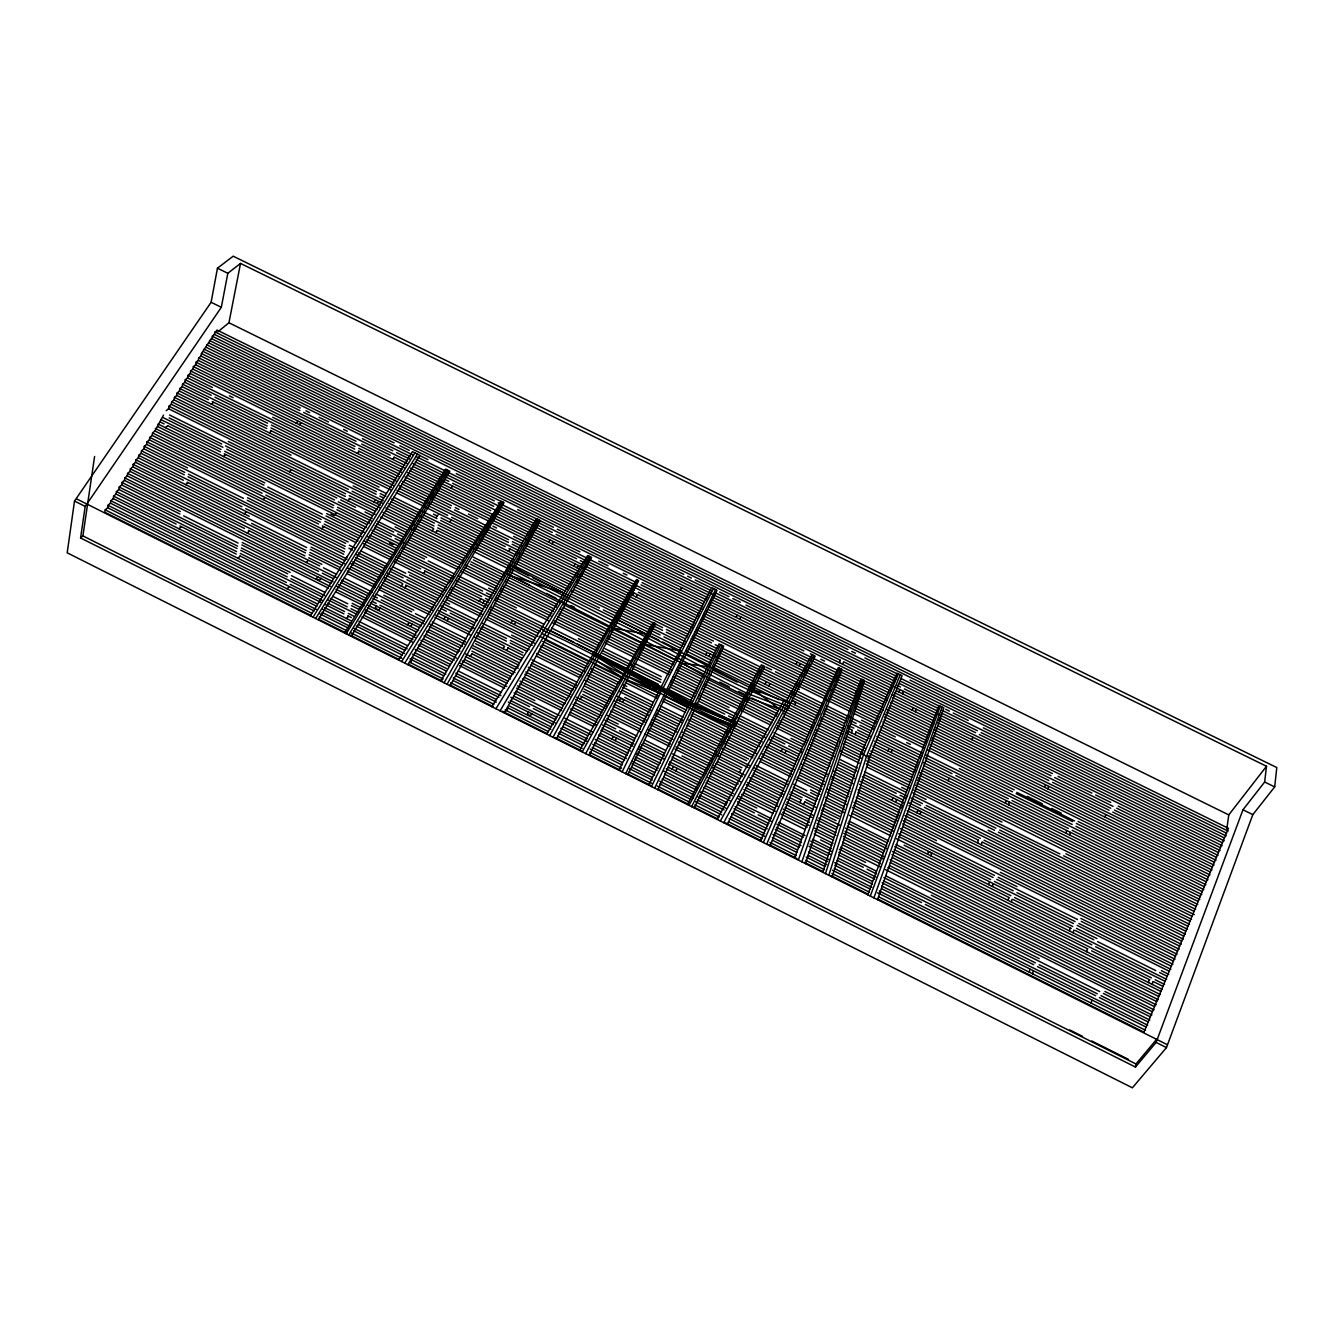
<?xml version="1.0" encoding="UTF-8"?>
<svg xmlns="http://www.w3.org/2000/svg" width="1344" height="1344" viewBox="0 0 1344 1344"><rect width="100%" height="100%" fill="white"/><g stroke="black" fill="none" stroke-linecap="round" stroke-linejoin="round"><path stroke-width="1.5" d="M1274.683 786.912L1276.8 767.558L233.167 256.183L217.459 268.212L211.109 302.282L74.508 501.06L67.2 552.821L1132.387 1087.817L1166.458 1047.598L1252.826 814.632L1274.683 786.912L1264.654 782.006L1266.502 766.265L240.526 263.424L227.825 273.286L221.323 307.306L85.193 506.453M1226.854 828.778L1228.769 814.901L1266.502 766.265M877.598 898.934L1143.946 1032.209L1228.466 828.341L216.989 330.053L201.449 353.522L200.978 356.059L198.761 357.874L198.29 360.41L196.073 362.242L195.619 364.762L193.385 366.61L192.931 369.13L190.697 370.994L190.226 373.514L187.992 375.379L187.538 377.899L185.287 379.764L184.834 382.284L182.582 384.166L182.129 386.669L179.878 388.567L179.424 391.07L177.156 392.969L176.719 395.472L174.451 397.387L173.998 399.89L171.73 401.806L171.276 404.309L168.991 406.241L168.554 408.727L166.27 410.676M1264.654 782.006L1242.965 809.777L1156.109 1042.406L1135.445 1067.052L80.573 537.97L85.193 506.402L74.508 501.06M80.573 537.97L82.908 535.903L94.601 456.473M163.531 415.111L154.879 430.954L152.561 432.936L152.141 435.406L149.806 437.405L149.386 439.891L147.05 441.89L146.63 444.36L144.278 446.376L143.875 448.846L141.523 450.862L141.103 453.331L138.751 455.364L138.331 457.834L135.979 459.866L135.559 462.336L133.19 464.386L132.787 466.838L130.418 468.905L130.015 471.358L127.63 473.424L127.226 475.877L124.841 477.96L124.438 480.396L122.052 482.496L121.649 484.932L119.246 487.049L118.86 489.485L116.441 491.602L116.054 494.038L113.635 496.154L113.249 498.59L110.83 500.724L110.443 503.143L108.007 505.294L107.638 507.713L105.202 509.863L104.815 512.282L311.136 615.518M1152.295 984.43L1152.782 981.574M1135.445 1067.052L1135.982 1063.978L1156.613 1039.332M1148.532 982.565L1149.019 979.692M217.98 331.733L228.934 322.762L240.526 263.424M1091.21 1003.128L1091.815 1000.205M1086.742 951.754L1087.346 948.948M1105.121 817.186L1105.675 814.666M1073.201 932.82L1073.822 930.048M1069.454 930.938L1070.093 928.183M1069.69 835.044L1070.311 832.49M1065.994 833.213L1066.615 830.659M1032.545 973.778L1033.25 970.922M1029.252 972.132L1029.958 969.276M1047.917 788.928L1048.572 786.458M1044.691 787.332L1045.363 784.862M1011.36 901.992L1012.082 899.287M1008.084 900.362L1008.823 897.658M992.376 886.469L993.132 883.798M988.646 884.621L989.419 881.95M1008.655 804.804L1009.378 802.301M1005.413 803.208L1006.152 800.705M981.238 844.788L982.027 842.201M977.542 842.957L978.314 840.37M832.138 876.977L869.518 757.714L902.093 675.746L897.036 673.243L861.101 753.547L822.797 872.306M828.794 875.297L866.527 756.235L900.245 674.822M825.451 873.634L863.537 754.74L898.414 673.915M805.442 863.621L864.746 680.669L861.353 678.989L794.573 858.178M971.998 739.721L972.787 737.352M930.888 855.842L931.745 853.222L928.502 851.609L927.629 854.23M948.192 780.763L949.015 778.31M801.881 861.84L863.604 680.098M503.563 575.854L504.638 572.779M877.481 899.657L943.874 708.002L938.902 705.55L867.737 894.785M920.102 814.397L920.976 811.877L917.75 810.264L916.86 812.801M505.126 573.233L506.234 570.058L511.812 572.813C590.638 611.789 667.884 653.671 746.407 693.067L780.847 706.171L787.332 709.397L786.374 711.262M798.336 860.059L862.462 679.543M873.902 897.876L942.077 707.129M895.625 802.234L896.549 799.73M891.946 800.402L892.87 797.899M870.324 896.078L940.296 706.238M915.365 711.749L916.238 709.43M912.173 710.186L913.063 707.868M891.223 752.539L892.147 750.137M888.014 750.96L888.938 748.558M902.479 693.773L903.37 691.488M898.85 691.992L899.758 689.707M770.045 845.897L842.268 669.564L838.337 667.632L760.351 841.058M855.053 734.614L856.027 732.245M834.809 772.01L835.834 769.558M851.39 732.816L852.382 730.447M766.685 844.217L840.857 668.875M855.49 693.823L856.464 691.538M803.578 804.485L804.67 801.965M799.898 802.654L800.99 800.134M763.325 842.537L839.446 668.17M842.57 664.205L843.562 661.97M839.395 662.642L840.386 660.425M784.946 753.194L786.055 750.775M657.854 789.768L723.71 646.178L719.09 643.894L648.648 785.165M781.284 751.363L782.393 748.961M722.282 645.473L654.662 788.172M794.774 704.76L795.866 702.442L792.674 700.862M799.176 666.002L800.251 663.751M796.001 664.423L797.076 662.189M720.686 644.683L651.47 786.576M627.833 774.749L717.041 590.318L711.614 587.647L618.862 770.263M739.502 772.548L740.695 770.078M622.154 771.91L660.391 693.286M625.666 773.674L715.562 589.579M734.849 726.415C669.514 699.098 608.345 659.501 543.127 630.403M735.756 724.584L736.747 722.602L694.243 704.407L631.63 671.21L544.572 628.018M768.785 686.011L769.91 683.726M765.156 684.214L766.298 681.929M713.479 588.571L663.382 687.54M694.176 807.946L764.736 666.473L761.359 664.81L687.389 804.552M736.31 723.475L733.992 728.112L694.26 710.405L541.447 633.209M660.089 693.134L662.995 687.338M676.519 660.408L681.122 651.605M589.126 755.378L655.62 623.666L653.167 622.457L579.499 750.557M691.589 806.652L763.056 665.65L689.018 805.358M784.963 713.95L785.854 712.236M787.819 708.523L788.861 706.474C727.222 684.13 671.899 648.514 612.662 620.609L507.847 567.336L506.705 570.612L509.342 564.799L563.858 593.04L510.3 575.585L473.222 557.088M789.247 705.768L790.39 703.584L753.312 689.388L618.274 620.021M556.382 738.998L638.702 580.726L636.451 579.617L546.756 734.177M727.104 824.426L815.186 656.208L810.382 653.822M647.892 680.618L645.943 684.113M641.306 682.097L640.651 683.323L647.489 686.515L648.228 685.121M644.734 680.803L643.44 683.021M654.142 685.272L651.79 684.953L654.461 683.894M675.713 770.935L677.023 768.482M585.665 753.648L654.646 623.196M672.05 769.104L673.361 766.651M723.71 822.73L813.607 655.418M653.671 622.709L582.204 751.918M552.989 737.302L637.879 580.322M739.67 619.214L740.83 617.064M736.075 617.434L737.251 615.283M450.055 685.793L540.389 520.548L536.542 518.65L440.731 681.139M812.045 654.646L720.334 821.033M708.893 656.342L710.119 654.108M705.734 654.78L706.961 652.546M447.065 684.298L539.162 519.943M549.612 735.605L637.056 579.902M504.269 712.925L591.646 557.474L587.664 555.509L491.803 706.692M716.974 819.353L784.073 700.442M444.058 682.802L537.936 519.338M500.119 710.842L590.402 556.87M615.115 740.662L616.51 738.259M611.906 739.066L613.318 736.663M407.921 664.709L504.05 502.606L501.211 501.211L398.58 660.038M622.474 702.206L623.851 699.888L620.676 698.292L619.282 700.627M351.204 636.334L449.786 471.223L445.502 469.106L344.618 633.041M642.55 679.762L644.986 679.174M495.953 708.758L589.042 556.181M680.316 589.915L681.593 587.815M348.684 635.074L448.392 470.534M404.779 663.146L503.026 502.102M346.164 633.814L446.998 469.846M315.638 618.542L417.396 454.07M318.242 619.836L419.882 455.297L412.457 451.634L310.43 615.922M313.034 617.232L414.926 452.861M401.638 661.567L502.001 501.598M580.238 699.149L581.7 696.83M636.115 597.005L637.442 594.888M632.52 595.224L633.864 593.107M531.888 713.462L530.342 715.831L527.15 714.235L528.696 711.866M506.486 710.606L508.082 708.254M517.02 667.615L518.582 665.347M576.912 567.722L578.357 565.656M573.787 566.177L575.215 564.11M506.621 650.462L508.2 648.228M503.009 648.665L504.588 646.43M514.164 624.49L515.71 622.306M511.006 622.91L512.568 620.726M552.048 543.866L553.526 541.85M470.232 656.275L471.862 654.024M548.486 542.102L549.965 540.086M482.782 602.969L484.394 600.818M479.186 601.171L480.799 599.038M508.469 551.258L510.031 549.226M446.947 620.726L448.627 618.559M410.273 662.474L412.02 660.223M443.789 619.164L445.469 616.98M410.508 626.472L412.238 624.271M407.35 624.893L409.08 622.692M423.494 573.485L425.191 571.402M404.695 587.798L406.442 585.682M401.117 586.018L402.864 583.901M449.618 522.11L451.265 520.128M380.47 607.858L378.689 610.025L375.077 608.227L376.891 606.077M435.641 532.627L437.304 530.628M432.079 530.863L433.759 528.864M436.397 516.852L438.077 514.853M346.601 618.576L348.449 616.392M450.996 488.174L452.626 486.259M345.526 558.331L347.357 556.265M321.182 578.273L319.301 580.39L316.159 578.827L318.041 576.71M376.908 503.513L378.672 501.564M373.8 501.984L375.581 500.018M287.162 588.857L289.111 586.723M306.264 562.514L308.162 560.431M392.633 459.346L394.363 457.481M321.77 528.797L323.652 526.798M336.017 513.492L334.169 515.474L331.061 513.929M347.878 500.758L349.692 498.809M357.319 453.365L359.1 451.5M237.972 558.281L239.988 556.198M247.262 533.081L249.262 531.065M289.38 471.744L291.295 469.846M263.054 499.582L265.02 497.633M244.306 513.845L246.322 511.862M299.208 424.637L301.09 422.839M296.134 423.125L298.015 421.31M178.987 528.797L181.104 526.781M269.388 432.886L271.337 431.054M223.541 456.54L225.557 454.658M185.69 484.63L187.79 482.698M211.428 404.191L213.461 402.41M165.379 427.644L167.496 425.83M510.3 575.585L681.845 663.062L707.683 666.775M614.023 628.186L646.38 634.25M645.204 644.33L679.526 650.815M694.26 710.405L730.178 723.694M658.442 692.328L627.211 679.946L539.616 636.25M628.874 676.654L659.585 690.094M736.495 723.106L694.058 704.81L593.561 653.537M630.252 673.915L695.822 706.994L736.092 723.912M599.138 657.468L593.023 654.444M625.061 671.328L598.853 657.334L693.806 705.365L736.243 723.61M217.459 268.212L227.825 273.286M211.109 302.282L221.323 307.306M1242.965 809.777L1252.826 814.632M228.934 322.762L1228.769 814.901M214.805 331.817L1228.08 831.096M214.318 334.37L1226.467 833.162M212.15 336.151L847.963 649.555M851.726 651.42L855.49 653.268M864.898 657.905L896.885 673.663M910.056 680.148L1226.081 835.934M211.663 338.688L896.902 676.519M900.665 678.367L1224.468 838.001M209.479 340.486L683.827 574.392M687.59 576.24L691.37 578.105M695.134 579.953L710.186 587.378M719.594 592.015L729.002 596.669M732.782 598.517L740.309 602.23M745.954 605.018L896.549 679.274M900.312 681.122L1224.082 840.773M208.992 343.022L711.026 590.621M714.79 592.469L895.289 681.492M899.052 683.34L1222.452 842.839M206.808 344.82L893.038 683.323M896.801 685.188L900.564 687.036M904.327 688.901L938.162 705.583M945.689 709.296L949.452 711.144M953.215 713.009L968.251 720.434M983.287 727.843L1222.066 845.628M206.321 347.357L708.691 595.207M712.438 597.055L840.386 660.19M844.15 662.038L938.23 708.456M941.993 710.304L1220.436 847.694M204.137 349.171L394.145 442.932M399.79 445.721L409.198 450.358M420.487 455.935L428.014 459.648M456.221 473.575L708.322 597.979M712.085 599.827L890.82 688.027M896.465 690.799L937.843 711.228M941.606 713.093L977.357 730.733M981.12 732.581L1220.05 850.483M203.65 351.708L412.642 454.843M416.405 456.708L444.646 470.635M448.409 472.5L706.339 599.794M710.102 601.658L890.837 690.866M894.6 692.714L975.559 732.682M979.322 734.53L1218.437 852.55M201.449 353.522L410.407 456.674M416.069 459.463L500.774 501.278M517.726 509.645L536.542 518.935M540.305 520.8L553.493 527.302M557.256 529.166L704.088 601.642M709.75 604.43L803.863 650.899M820.814 659.266L824.578 661.13M843.41 670.421L860.345 678.787M865.99 681.576L888.586 692.714M892.349 694.579L935.642 715.949M939.406 717.814L1052.369 773.573M1058.014 776.362L1091.899 793.094M1095.662 794.942L1110.732 802.385M1118.258 806.098L1218.034 855.355M200.978 356.059L392.784 450.744M396.547 452.609L409.702 459.11M415.346 461.899L494.323 500.892M498.086 502.74L703.063 603.943M708.691 606.732L861.017 681.929M864.78 683.794L887.342 694.932M892.987 697.721L934.349 718.133M938.112 719.998L1050.941 775.706M1054.704 777.554L1113 806.333M1116.746 808.198L1216.421 857.405M198.761 357.874L300.3 408.022M305.945 410.81L309.708 412.658M319.099 417.312L328.507 421.949M343.543 429.374L347.306 431.239M362.359 438.665L407.484 460.942M413.129 463.73L441.319 477.658M445.082 479.522L448.846 481.37M452.609 483.235L533.467 523.169M537.23 525.017L552.266 532.442M556.03 534.307L702.694 606.732M708.338 609.521L836.186 672.655M839.95 674.52L860.63 684.734M864.394 686.582L886.956 697.721M892.601 700.51L933.962 720.938M937.726 722.803L1110.715 808.231M1114.478 810.079L1216.018 860.227M198.29 360.41L299.914 410.592M303.677 412.457L390.23 455.213M393.994 457.061L407.165 463.562M412.81 466.351L493.718 506.318M499.363 509.107L702.593 609.487M706.356 611.335L807.962 661.534M811.726 663.382L858.766 686.616M862.529 688.481L886.99 700.56M890.753 702.425L934.03 723.794M937.793 725.659L1048.807 780.494M1052.57 782.342L1109.018 810.23M1112.782 812.095L1214.405 862.277M196.073 362.242L356.009 441.252M361.654 444.041L404.93 465.427M410.575 468.216L530.998 527.688M534.761 529.553L579.919 551.863M598.735 561.154L608.143 565.807M623.196 573.233L626.959 575.098M642.012 582.54L700.325 611.352M704.088 613.217L884.722 702.442M890.366 705.23L931.762 725.676M935.525 727.541L1213.985 865.099M195.619 364.762L404.225 467.846M409.87 470.635L490.678 510.569M496.322 513.341L530.158 530.057M533.904 531.922L637.274 582.994M641.038 584.858L699.3 613.637M703.063 615.502L883.478 704.642M889.123 707.431L930.468 727.86M934.231 729.708L1212.372 867.149M193.385 366.61L355.001 446.494M358.764 448.342L401.99 469.711M407.635 472.5L435.826 486.427M439.572 488.275L698.914 616.442M702.677 618.307L832.356 682.382M836.102 684.247L883.092 707.465M886.855 709.313L930.065 730.682M933.828 732.53L1211.969 869.988M192.931 369.13L354.665 449.081M358.428 450.946L401.671 472.315M407.316 475.104L576.576 558.768M580.339 560.633L696.931 618.257M700.694 620.122L830.458 684.264M834.221 686.112L854.918 696.343M858.665 698.208L883.126 710.287M886.889 712.152L930.132 733.522M933.895 735.386L1210.356 872.038M190.697 370.994L399.437 474.197M405.082 476.986L433.289 490.93M437.035 492.778L525.42 536.474M529.183 538.339L581.834 564.362M585.598 566.227L634.502 590.402M638.266 592.267L694.68 620.155M700.308 622.944L830.071 687.086M833.834 688.951L854.515 699.166M858.278 701.03L880.841 712.186M884.604 714.05L927.864 735.437M931.627 737.285L1209.936 874.877M190.226 373.514L399.118 476.801M404.762 479.59L694.579 622.894M700.224 625.682L878.993 714.084M884.638 716.873L927.931 738.276M931.694 740.141L1208.323 876.926M187.992 375.379L212.453 387.475M229.387 395.858L233.15 397.706M272.681 417.262L396.866 478.682M402.511 481.471L451.433 505.663M455.196 507.528L458.976 509.393M468.384 514.046L477.792 518.7M492.845 526.142L496.608 528.007M513.542 536.374L522.95 541.027M526.714 542.892L579.398 568.949M583.162 570.814L694.193 625.716M697.956 627.581L799.562 677.83M803.326 679.694L827.786 691.79M831.55 693.655L852.247 703.886M856.01 705.751L878.606 716.923M884.251 719.712L927.528 741.115M931.291 742.98L1207.903 879.782M187.538 377.899L396.178 481.102M401.822 483.89L450.677 508.066M454.44 509.914L522.11 543.396M525.874 545.244L578.491 571.284M582.254 573.149L693.151 628.001M696.914 629.849L826.61 694.008M830.374 695.873L851.038 706.104M854.801 707.952L877.363 719.107M882.991 721.896L926.234 743.282M929.981 745.147L1206.29 881.815M185.287 379.764L393.926 482.983M399.554 485.772L427.745 499.716M431.508 501.581L484.142 527.621M487.889 529.486L508.57 539.7M512.333 541.565L521.724 546.218M525.487 548.083L690.883 629.899M694.646 631.764L713.446 641.071M766.063 667.094L771.708 669.883M775.454 671.748L826.207 696.864M829.97 698.712L850.634 708.943M854.398 710.808L876.96 721.963M882.588 724.752L923.95 745.214M929.578 748.003L1014.166 789.852M1027.32 796.354L1042.356 803.796M1051.747 808.45L1061.155 813.086M1078.056 821.47L1205.87 884.688M1016.803 792.355L1074.545 820.915M184.834 382.284L211.176 395.304M214.939 397.169L267.59 423.226M271.354 425.09L393.607 485.587M399.252 488.376L508.351 542.354M512.114 544.219L519.624 547.949M523.387 549.814L690.782 632.638M694.546 634.502L711.48 642.886M715.243 644.734L719.006 646.598M722.77 648.463L850.668 711.749M854.414 713.614L875.112 723.845M880.757 726.65L924.017 748.054M927.78 749.918L1012.418 791.801M1016.182 793.649L1072.596 821.57M1076.359 823.435L1204.258 886.721M182.582 384.166L267.221 426.048M270.984 427.913L391.356 487.486M396.984 490.274L425.208 504.235M428.971 506.1L447.77 515.407M451.534 517.272L481.622 532.174M485.386 534.022L519.238 550.788M523.001 552.653L573.787 577.786M577.55 579.634L688.514 634.553M692.278 636.418L716.722 648.53M720.485 650.378L799.478 689.472M861.538 720.199L874.709 726.718M880.337 729.506L895.39 736.949M906.679 742.543L910.442 744.391M959.33 768.6L1072.176 824.46M1075.939 826.308L1203.838 889.61M182.129 386.669L208.438 399.689M212.184 401.554L266.666 428.518M270.43 430.382L390.667 489.905M396.295 492.694L505.26 546.622M509.006 548.486L572.88 580.104M576.643 581.969L621.734 604.279M625.481 606.144L687.49 636.838M691.236 638.686L715.663 650.782M719.426 652.646L822.746 703.786M826.493 705.65L873.466 728.902M879.094 731.69L922.303 753.077M926.066 754.942L1202.225 891.643M179.878 388.567L379.008 487.15M433.474 514.13L437.237 515.995M440.983 517.843L478.565 536.441M482.311 538.306L516.13 555.055M519.893 556.903L572.494 582.96M576.24 584.808L619.45 606.211M623.213 608.059L662.659 627.598M666.406 629.462L685.205 638.753M690.833 641.542L715.26 653.638M719.006 655.502L822.326 706.658M826.09 708.523L846.754 718.754M850.517 720.602L856.145 723.391M859.908 725.256L871.181 730.834M878.69 734.563L921.9 755.95M925.646 757.814L1008.302 798.739M1012.066 800.587L1068.413 828.492M1072.176 830.357L1201.788 894.533M179.424 391.07L386.215 493.466M393.725 497.196L436.968 518.599M440.731 520.464L514.046 556.769M517.793 558.634L570.427 584.707M574.19 586.555L662.542 630.319M666.305 632.184L685.104 641.491M690.749 644.28L820.462 708.506M824.208 710.371L846.77 721.543M850.534 723.408L869.333 732.715M876.842 736.445L920.086 757.848M925.73 760.637L952.039 773.674M955.802 775.538L1200.192 896.566M177.156 392.969L376.421 491.669M380.184 493.534L385.812 496.322M391.457 499.111L419.647 513.072M423.41 514.937L476.045 541.01M479.808 542.875L513.643 559.625M517.39 561.49L570.024 587.563M573.787 589.428L684.701 644.364M688.447 646.212L712.891 658.325M716.654 660.19L754.253 678.804M757.999 680.669L820.042 711.396M823.805 713.261L844.469 723.492M848.232 725.357L853.877 728.146M857.64 730.01L870.794 736.529M876.439 739.318L917.784 759.814M923.429 762.602L1199.755 899.472M176.719 395.472L376.102 494.256M379.865 496.121L383.628 497.986M391.154 501.715L434.414 523.135M438.178 525L567.974 589.31M571.738 591.175L660.156 634.973M663.919 636.838L682.718 646.145M688.363 648.95L710.942 660.122M716.587 662.928L788.071 698.342M791.834 700.207L820.042 714.185M823.805 716.05L844.502 726.298M848.266 728.162L852.029 730.027M855.792 731.875L868.946 738.41M874.591 741.199L917.868 762.636M923.496 765.425L1198.142 901.488M174.451 397.387L291.06 455.179M353.136 485.923L383.242 500.842M388.87 503.63L417.094 517.625M420.857 519.49L434.028 526.008M437.774 527.873L473.525 545.58M477.288 547.445L511.14 564.211M514.903 566.076L565.69 591.242M571.334 594.048L599.542 608.026M603.305 609.89L680.434 648.094M686.078 650.899L710.522 663.012M714.286 664.877L817.74 716.134M821.503 717.998L844.082 729.187M847.846 731.052L866.645 740.376M874.171 744.106L917.431 765.526M923.076 768.331L1197.706 904.411M173.998 399.89L382.553 503.244M388.181 506.033L414.49 519.07M418.253 520.934L433.289 528.377M437.035 530.242L510.317 566.563M515.945 569.352L529.099 575.87M532.862 577.735L658.745 640.114M662.508 641.978L681.29 651.286M686.918 654.091L709.481 665.263M713.227 667.128L778.982 699.703M790.255 705.298L816.564 718.334M820.327 720.199L842.873 731.371M846.636 733.236L865.418 742.543M872.928 746.273L916.154 767.676M921.782 770.482L1196.093 906.41M171.73 401.806L348.331 489.35M352.078 491.215L380.268 505.176M385.896 507.982L414.086 521.942M417.833 523.807L470.45 549.881M474.197 551.746L508.015 568.512M712.807 670.018L737.234 682.114M754.135 690.497L759.78 693.302M787.954 707.263L814.262 720.3M819.89 723.089L842.436 734.278M846.199 736.126L864.982 745.45M872.508 749.179L915.718 770.582M919.481 772.447L1195.656 909.35M171.276 404.309L379.966 507.763M385.61 510.569L470.215 552.502M786.072 709.094L814.262 723.072M818.026 724.937L840.588 736.126M844.351 737.99L865.032 748.238M870.677 751.044L913.92 772.481M919.548 775.27L1194.043 911.366M168.991 406.241L345.526 493.769M349.272 495.634L377.446 509.594M383.074 512.4L411.247 526.361M415.01 528.226L467.578 554.299M510.77 575.719L529.553 585.026M546.454 593.41L555.845 598.063M570.864 605.506L574.627 607.37M773.69 706.087L813.12 725.642M818.765 728.431L839.412 738.679M845.04 741.468L863.822 750.775M869.467 753.581L912.66 774.984M918.288 777.79L1194.211 914.609M168.554 408.727L345.408 496.44M349.171 498.305L375.497 511.358M383.023 515.105L467.678 557.088M473.323 559.877L505.31 575.753M509.074 577.618L559.877 602.801M563.64 604.666L608.782 627.06M612.545 628.925L674.638 659.719M680.282 662.525L702.845 673.714M719.779 682.114L729.187 686.784M738.595 691.438L746.122 695.184M751.766 697.973L778.109 711.043M783.754 713.832L811.961 727.826M815.724 729.691L840.185 741.821M843.948 743.702L862.764 753.026M868.409 755.832L911.686 777.286M917.33 780.091L1001.986 822.074M1065.943 853.793L1191.994 916.306M861.101 753.547L869.518 757.714M228.346 441.47L375.077 514.248M380.722 517.054L407.064 530.124M412.709 532.913L463.495 558.113M471.022 561.842L503.009 577.718M506.772 579.583L557.558 604.783M563.203 607.572L674.201 662.626M679.846 665.431L704.306 677.561M708.07 679.426L777.672 713.966M783.317 716.755L811.541 730.75M815.287 732.631L837.866 743.82M843.511 746.626L860.446 755.026M867.972 758.755L911.232 780.209M916.877 783.014L1059.862 853.944M1063.625 855.809L1191.54 919.262M169.579 415.027L336.823 498.002M340.586 499.867L355.622 507.326M365.014 511.98L372.523 515.71M395.086 526.898L406.358 532.493M410.105 534.358L464.604 561.406M470.249 564.194L502.186 580.037M505.949 581.902L556.685 607.085M560.448 608.95L607.421 632.251M611.184 634.116L673.193 664.877M678.821 667.682L701.366 678.871M707.011 681.66L776.546 716.167M782.174 718.956L810.365 732.934M814.128 734.798L838.555 746.928M842.302 748.793L861.101 758.117M866.729 760.906L909.955 782.359M915.6 785.148L1189.944 921.262M169.176 417.917L221.777 444.024M225.54 445.889L334.522 499.968M338.285 501.833L372.103 518.616M377.748 521.405L405.922 535.399M409.685 537.264L462.302 563.371M466.049 565.236L499.884 582.019M505.512 584.825L554.366 609.067M560.011 611.856L605.102 634.234M608.866 636.098L637.056 650.093M640.802 651.958L670.874 666.876M676.502 669.665L700.93 681.794M704.693 683.659L742.274 702.307M746.038 704.172L774.211 718.166M779.856 720.955L808.046 734.95M813.674 737.738L836.22 748.927M839.983 750.792L858.782 760.116M866.292 763.846L909.502 785.299M915.146 788.088L995.938 828.19M999.701 830.054L1189.49 924.235M163.094 417.598L222.902 447.283M226.666 449.148L371.23 520.901M376.858 523.69L393.758 532.09M397.522 533.954L403.15 536.743M408.778 539.532L459.48 564.698M465.108 567.487L498.91 584.27M502.656 586.135L553.358 611.285M558.986 614.09L604.044 636.451M607.79 638.316L635.964 652.294M639.71 654.158L671.63 670.001M677.258 672.79L699.804 683.978M703.55 685.843L773.018 720.317M778.646 723.122L806.82 737.1M812.448 739.889L834.977 751.078M840.605 753.866L859.387 763.19M866.897 766.92L910.073 788.34M913.836 790.205L994.56 830.273M998.323 832.138L1187.878 926.234M160.793 419.563L220.97 449.434M224.717 451.298L333.782 505.428M337.546 507.293L369.499 523.169M375.144 525.974L403.351 539.969M407.114 541.834L459.766 567.974M463.512 569.839L497.364 586.639M501.127 588.504L551.897 613.704M557.525 616.51L602.666 638.904M606.413 640.786L634.62 654.78M638.383 656.645L670.354 672.521M675.982 675.31L698.544 686.515M702.307 688.38L771.876 722.921M777.521 725.726L807.61 740.662M811.373 742.526L833.935 753.715M901.622 787.332L907.267 790.121M912.895 792.926L926.066 799.462M988.109 830.256L1187.424 929.208M160.356 422.05L164.119 423.914M167.882 425.779L220.466 451.886M224.213 453.751L333.144 507.83M336.907 509.695L366.962 524.614M374.472 528.343L391.373 536.743M395.136 538.608L457.111 569.386M460.858 571.25L496.541 588.958M500.304 590.822L551.006 616.006M556.651 618.811L601.726 641.189M605.472 643.054L669.329 674.755M673.092 676.62L697.502 688.75M703.147 691.538L770.75 725.105M776.395 727.91L806.434 742.829M810.197 744.694L834.607 756.823M840.252 759.612L857.153 768.012M864.662 771.742L905.974 792.254M913.5 795.984L1185.828 931.207M158.054 424.015L366.526 527.537M372.154 530.342L400.327 544.32M404.074 546.185L426.619 557.39M488.594 588.168L496.104 591.898M499.867 593.762L548.688 618.005M554.333 620.81L599.407 643.188M672.638 679.56L697.066 691.69M700.812 693.554L728.986 707.549M790.961 738.326L804.115 744.862M809.743 747.65L832.272 758.839M839.798 762.569L856.699 770.969M864.209 774.698L907.402 796.152M911.165 798.017L922.421 803.611M926.184 805.476L1185.358 934.181M157.618 426.502L364.358 529.183M371.868 532.913L398.177 545.983M401.94 547.848L424.486 559.054M428.249 560.918L454.558 573.989M458.321 575.854L494.038 593.594M497.784 595.459L548.537 620.659M552.283 622.524L599.273 645.859M604.918 648.665L631.226 661.735M634.99 663.6L661.298 676.67M670.69 681.341L695.117 693.47M698.88 695.335L736.462 714M740.225 715.882L768.415 729.876M774.06 732.682L802.25 746.676M807.878 749.482L830.441 760.687M837.95 764.417L854.868 772.817M862.394 776.546L896.213 793.346M899.976 795.228L905.604 798.017M911.249 800.822L920.64 805.493M924.403 807.358L1183.762 936.18M389.39 542.909L392.952 544.673M155.299 428.467L264.751 482.849M326.726 513.626L364.291 532.291M369.919 535.097L396.211 548.15M401.856 550.956L454.44 577.08M458.186 578.945L482.614 591.074M486.36 592.939L492.005 595.745M495.751 597.61L516.415 607.874M578.39 638.669L597.173 647.993M602.801 650.798L661.03 679.711M670.421 684.382L694.831 696.511M698.594 698.376L734.278 716.1M738.024 717.965L766.198 731.959M773.707 735.706L801.881 749.7M807.526 752.489L830.054 763.694M837.564 767.424L854.465 775.824M861.991 779.554L903.302 800.083M908.93 802.872L980.297 838.337M984.06 840.202L1183.291 939.17M154.879 430.954L263.962 485.15M267.725 487.015L322.258 514.114M326.021 515.978L361.754 533.736M367.382 536.542L395.59 550.553M399.353 552.434L452.021 578.592M455.784 580.457L491.501 598.214M495.264 600.079L544.169 624.389M551.695 628.118L596.82 650.546M602.465 653.352L628.79 666.439M632.554 668.304L660.761 682.315M670.169 686.986L692.731 698.208M698.376 701.014L724.702 714.084M728.465 715.966L734.11 718.771M737.873 720.636L766.08 734.647M771.725 737.453L784.879 743.988M788.642 745.87L801.814 752.405M805.577 754.27L830.021 766.416M835.666 769.222L854.465 778.562M860.11 781.368L903.37 802.872M908.998 805.661L978.583 840.235M982.346 842.117L1181.695 941.17M152.561 432.936L361.301 536.676M366.946 539.482L395.153 553.51M398.916 555.374L451.567 581.549M455.33 583.414L481.656 596.501M485.419 598.366L489.182 600.23M494.81 603.036L543.715 627.346M551.242 631.075L573.804 642.298M577.567 644.162L594.485 652.579M602.011 656.309L626.455 668.455M630.218 670.337L658.426 684.348M667.834 689.018L692.278 701.182M696.041 703.046L731.774 720.804M735.521 722.669L765.61 737.621M769.373 739.486L799.462 754.454M805.106 757.243L827.669 768.466M833.314 771.271L852.13 780.612M859.639 784.358L902.899 805.846M908.544 808.651L1181.225 944.177M152.141 435.406L321.182 519.456M324.946 521.321L358.764 538.121M364.392 540.926L392.566 554.938M396.329 556.802L420.739 568.932M424.502 570.797L448.93 582.943M454.558 585.749L488.376 602.549M494.004 605.354L542.842 629.63M694.999 705.264L702.509 708.994M734.446 724.87L762.619 738.864M770.129 742.61L798.302 756.605M803.947 759.41L826.476 770.616M834.002 774.346L852.785 783.686M860.294 787.433L901.622 807.962M907.25 810.768L1179.629 946.159M149.806 437.405L262.097 493.231M265.86 495.113L320.376 522.211M324.139 524.093L357.974 540.91M363.619 543.715L391.826 557.743M395.59 559.608L446.359 584.842M451.987 587.647L487.721 605.422M491.484 607.286L540.355 631.596M717.108 719.46L728.381 725.071M734.026 727.877L762.233 741.888M767.861 744.694L797.95 759.662M803.594 762.468L828.038 774.614M831.785 776.479L850.601 785.837M858.11 789.566L899.472 810.13M906.998 813.876L1179.142 949.183M149.386 439.891L318.545 524.009M322.308 525.874L356.143 542.707M363.67 546.437L389.978 559.524M393.742 561.389L446.359 587.563M450.122 589.428L485.839 607.186M489.602 609.067L538.474 633.36M641.844 684.768L658.762 693.185M664.406 695.99L686.969 707.213M692.597 710.002L728.314 727.776M732.077 729.641L760.267 743.652M765.912 746.458L795.984 761.41M801.612 764.215L826.056 776.378M831.701 779.184L850.483 788.525M858.01 792.254L899.354 812.818M904.999 815.623L1177.546 951.166M147.05 441.89L348.163 541.918M408.307 571.838L445.906 590.537M449.669 592.402L483.487 609.235M489.132 612.041L538.003 636.334M545.513 640.08L588.756 661.584M594.384 664.39L620.71 677.477M626.338 680.282L658.291 696.175M663.936 698.981L686.498 710.186M692.126 712.992L759.797 746.659M765.442 749.465L795.514 764.417M801.142 767.222L823.704 778.445M831.214 782.174L850.013 791.532M857.539 795.262L898.884 815.842M904.529 818.63L1177.058 954.19M146.63 444.36L345.643 543.362M349.39 545.227L355.018 548.033M360.662 550.838L386.938 563.909M392.566 566.714L405.72 573.25M409.466 575.114L443.268 591.931M448.896 594.72L482.698 611.537M488.326 614.342L535.265 637.694M542.774 641.424L587.832 663.835M593.46 666.641L621.617 680.652M625.38 682.517L657.3 698.393M662.928 701.198L685.457 712.404M691.085 715.21L726.768 732.95M730.514 734.815L756.806 747.902M764.316 751.632L794.354 766.567M799.982 769.373L824.393 781.519M830.021 784.325L848.803 793.666M856.313 797.395L897.607 817.942M903.235 820.747L1175.479 956.172M144.278 446.376L187.471 467.863M247.548 497.75L345.173 546.336M348.919 548.201L352.682 550.066M358.31 552.871L386.467 566.882M390.23 568.747L442.798 594.905M446.544 596.77L482.227 614.527M487.855 617.316L534.794 640.668M542.304 644.414L587.362 666.826M591.108 668.69L619.265 682.718M623.028 684.583L626.774 686.448M690.614 718.2L724.399 735.017M728.162 736.898L756.319 750.91M761.947 753.698L793.867 769.591M799.495 772.38L823.906 784.526M829.534 787.332L848.316 796.673M855.826 800.419L897.12 820.966M902.765 823.771L936.55 840.571M1000.39 872.34L1174.992 959.213M143.875 448.846L243.432 498.389M247.195 500.27L344.887 548.873M356.16 554.484L384.334 568.512M389.978 571.318L403.133 577.87M406.879 579.734L440.698 596.568M446.342 599.374L480.161 616.19M485.789 618.996L534.643 643.306M540.271 646.111L585.362 668.556M590.99 671.362L617.299 684.449M622.927 687.254L652.999 702.206M660.509 705.953L683.054 717.158M688.682 719.964L724.382 737.738M728.146 739.603L756.319 753.631M761.964 756.437L792.019 771.389M799.529 775.135L822.074 786.358M827.719 789.163L846.502 798.504M854.011 802.25L895.339 822.814M902.866 826.56L1173.396 961.178M141.523 450.862L184.733 472.382M188.479 474.247L344.417 551.863M355.69 557.474L383.863 571.502M387.626 573.367L438.346 598.618M443.99 601.423L449.618 604.229M511.61 635.09L532.274 645.372M539.801 649.118L584.875 671.546M588.638 673.428L616.812 687.456M622.457 690.262L652.512 705.214M660.022 708.96L682.567 720.182M688.212 722.988L722.03 739.822M725.777 741.686L753.967 755.714M759.595 758.52L791.532 774.413M797.177 777.218L821.587 789.382M827.232 792.187L846.014 801.528M853.524 805.274L894.869 825.838M900.497 828.643L994.426 875.398M998.189 877.279L1016.971 886.62M1080.845 918.422L1172.909 964.236M141.103 453.331L184.262 474.818M188.026 476.683L343.762 554.232M355.034 559.826L383.174 573.838M386.921 575.719L401.94 583.178M405.686 585.06L437.59 600.936M443.218 603.742L477.002 620.558M482.63 623.347L529.536 646.716M538.927 651.386L582.086 672.874M587.714 675.662L615.854 689.69M619.618 691.555L651.521 707.431M657.149 710.237L681.542 722.383M687.17 725.189L720.955 742.006M724.702 743.87L752.842 757.882M760.351 761.611L790.373 776.563M796.001 779.369L820.394 791.515M827.904 795.245L846.67 804.586M852.298 807.391L893.592 827.938M901.085 831.684L993.048 877.464M996.794 879.329L1077.485 919.498M1081.231 921.362L1171.313 966.202M138.751 455.364L241.954 506.755M245.7 508.62L347.038 559.087M352.666 561.893L380.822 575.904M384.569 577.769L435.238 603.002M440.866 605.808L474.634 622.625M482.143 626.354L506.537 638.501M510.3 640.382L529.066 649.723M536.558 653.453L581.599 675.881M587.227 678.686L613.502 691.757M624.758 697.368L651.034 710.455M656.662 713.261L679.174 724.466M686.683 728.213L720.451 745.03M724.214 746.894L748.608 759.041M810.533 789.869L819.907 794.539M825.535 797.345L844.301 806.686M853.692 811.373L893.088 830.995M898.733 833.784L990.679 879.581M994.426 881.446L1013.191 890.786M1016.938 892.651L1075.116 921.614M1078.862 923.496L1170.809 969.276M138.331 457.834L183.406 480.278M187.152 482.143L344.887 560.7M350.532 563.506L380.57 578.458M384.317 580.339L435.019 605.59M440.664 608.395L446.292 611.201M450.038 613.066L474.449 625.229M480.094 628.034L506.386 641.122M510.132 642.986L527.033 651.403M536.424 656.09L579.617 677.594M585.245 680.4L613.402 694.428M617.165 696.293L649.085 712.202M654.713 715.008L677.258 726.214M684.768 729.96L718.57 746.794M722.316 748.658L746.726 760.822M756.118 765.492L788.038 781.402M793.666 784.207L806.82 790.742M810.566 792.624L818.093 796.354M825.602 800.1L844.368 809.458M851.878 813.187L891.324 832.826M898.834 836.573L1073.453 923.546M1077.216 925.411L1169.23 971.242M135.979 459.866L249.194 516.281M311.069 547.092L344.837 563.909M350.465 566.714L378.605 580.742M382.368 582.607L433.02 607.841M438.648 610.646L474.298 628.404M479.926 631.21L523.068 652.697M584.993 683.542L611.251 696.629M616.879 699.434L648.782 715.31M654.41 718.116L676.922 729.338M682.55 732.144L716.318 748.961M721.946 751.766L750.086 765.778M753.85 767.659L787.618 784.476M793.246 787.282L817.622 799.428M825.132 803.158L843.898 812.515M849.526 815.321L890.803 835.867M896.431 838.673L1010.873 895.692M1014.619 897.557L1072.781 926.52M1076.544 928.402L1096.922 938.549M1161.367 970.654L1168.726 974.316M135.559 462.336L306.55 547.512M310.313 549.394L342.25 565.303M347.894 568.109L376.085 582.154M381.713 584.959L432.449 610.243M438.094 613.049L471.912 629.899M477.54 632.705L503.849 645.809M507.612 647.69L522.648 655.183M532.039 659.854L577.13 682.332M584.64 686.062L610.949 699.182M614.712 701.047L646.649 716.957M652.294 719.762L676.721 731.942M682.349 734.748L716.184 751.598M719.93 753.48L748.121 767.508M753.749 770.33L785.702 786.24M793.212 789.986L815.758 801.209M823.284 804.955L840.185 813.389M904.075 845.208L1009.294 897.641M1013.057 899.506L1071.302 928.536M1075.066 930.401L1093.848 939.758M1097.611 941.64L1155.857 970.654M1159.62 972.535L1167.13 976.282M133.19 464.386L245.935 520.565M251.58 523.37L306.062 550.519M309.826 552.401L339.881 567.386M347.407 571.133L375.581 585.178M379.344 587.042L430.08 612.326M435.708 615.132L469.526 631.982M477.053 635.729L522.144 658.207M531.535 662.894L576.626 685.356M584.153 689.102L608.58 701.282M614.208 704.088L646.162 719.998M651.79 722.82L674.335 734.042M679.98 736.865L741.989 767.76M753.262 773.371L783.317 788.357M790.843 792.103L802.116 797.714M805.862 799.596L815.27 804.266M822.78 808.013L839.698 816.446M849.089 821.134L888.552 840.79M896.062 844.536L1166.626 979.373M132.787 466.838L305.458 552.905M309.221 554.77L341.124 570.662M346.752 573.485L374.909 587.513M378.655 589.378L429.324 614.628M434.952 617.434L470.618 635.208M474.382 637.09L521.287 660.475M530.678 665.146L575.719 687.59M583.229 691.337L607.622 703.5M613.25 706.306L645.17 722.215M650.798 725.021L673.31 736.243M680.82 739.99L714.605 756.823M718.368 758.688L740.88 769.91M752.136 775.522L784.056 791.431M789.684 794.237L800.94 799.848M804.686 801.713L815.959 807.341M821.587 810.146L838.471 818.563M847.862 823.234L887.275 842.873M894.785 846.619L1091.849 944.832M1095.595 946.714L1165.046 981.322M130.418 468.905L304.954 555.912M308.717 557.794L321.854 564.329M383.779 595.207L413.818 610.176M475.742 641.054L518.918 662.575M528.293 667.246L573.334 689.707M582.725 694.394L607.118 706.541M612.746 709.363L642.785 724.332M650.294 728.062L672.806 739.301M678.434 742.106L712.219 758.94M717.864 761.746L744.139 774.85M749.767 777.655L783.552 794.489M789.18 797.311L813.574 809.474M821.083 813.204L836.102 820.697M847.358 826.308L886.771 845.964M894.281 849.694L1151.405 977.878M1155.151 979.742L1164.542 984.43M130.015 471.358L244.574 528.478M248.338 530.342L319.704 565.925M323.45 567.806L336.605 574.358M344.114 578.105L372.288 592.15M376.034 594.014L411.718 611.822M415.481 613.687L424.872 618.374M432.382 622.121L466.183 638.971M475.574 643.658L518.767 665.196M528.158 669.866L571.351 691.404M580.742 696.091L605.17 708.271M610.798 711.077L640.853 726.062M648.362 729.809L670.891 741.031M678.401 744.778L712.219 761.645M715.966 763.51L742.258 776.614M749.767 780.36L781.704 796.286M787.332 799.092L811.742 811.272M821.134 815.942L839.916 825.317M845.561 828.122L886.872 848.719M892.5 851.542L1087.834 948.914M1091.58 950.796L1149.809 979.826M1153.555 981.691L1162.946 986.378M127.63 473.424L336.101 577.382M341.729 580.205L369.902 594.25M373.649 596.114L377.412 597.996M381.158 599.861L424.368 621.415M429.996 624.221L465.679 642.012M473.189 645.758L518.263 668.237M525.773 671.983L570.847 694.462M576.492 697.267L602.784 710.388M610.294 714.134L640.332 729.12M647.842 732.866L670.387 744.106M676.015 746.911L709.834 763.778M713.58 765.643L739.872 778.764M747.382 782.51L779.318 798.42M786.828 802.166L813.12 815.287M818.748 818.093L837.53 827.467M845.04 831.214L884.486 850.87M891.996 854.616L1162.442 989.486M127.226 475.877L318.578 571.318M322.325 573.182L333.581 578.794M341.09 582.54L367.349 595.644M372.977 598.45L423.629 623.717M429.257 626.522L464.89 644.297M472.399 648.043L515.542 669.564M524.916 674.234L569.94 696.696M575.568 699.502L601.826 712.606M607.454 715.411L641.222 732.245M644.986 734.126L669.362 746.29M674.99 749.095L708.758 765.929M712.505 767.81L740.645 781.838M746.273 784.644L778.159 800.554M785.669 804.3L811.927 817.404M817.555 820.21L836.321 829.567M843.83 833.314L883.21 852.953M892.601 857.64L1160.846 991.435M124.841 477.96L333.06 581.834M338.688 584.657L366.828 598.685M372.456 601.49L376.202 603.372M379.966 605.237L421.226 625.834M428.736 629.58L462.504 646.414M471.878 651.101L515.021 672.622M524.412 677.309L567.554 698.83M575.047 702.576L601.322 715.68M606.95 718.486L618.206 724.097M681.979 755.916L708.238 769.02M712.001 770.885L738.259 783.989M745.769 787.735L777.655 803.645M785.148 807.391L809.542 819.554M817.051 823.301L835.8 832.658M843.31 836.405L884.57 856.985M890.198 859.807L1160.326 994.56M124.438 480.396L330.926 583.43M336.554 586.253L364.711 600.298M370.356 603.103L419.16 627.463M426.67 631.21L460.454 648.06M471.71 653.688L513.005 674.302M522.396 678.972L565.572 700.526M573.082 704.273L599.357 717.377M604.985 720.182L636.905 736.109M644.414 739.855L665.062 750.17M672.571 753.917L706.356 770.767M710.119 772.649L736.394 785.753M743.904 789.499L777.689 806.366M783.317 809.172L809.592 822.293M817.102 826.039L835.884 835.397M843.394 839.143L882.806 858.816M890.316 862.562L1158.746 996.509M122.052 482.496L180.23 511.543M242.189 542.455L330.406 586.488M336.034 589.294L364.19 603.355M367.954 605.22L418.639 630.521M426.149 634.267L459.934 651.134M465.562 653.94L510.619 676.435M519.994 681.106L565.051 703.601M572.561 707.347L596.954 719.527M604.464 723.274L615.737 728.885M619.483 730.766L634.502 738.259M643.894 742.946L664.541 753.245M672.05 756.991L705.835 773.858M709.598 775.74L735.874 788.844M743.383 792.607L775.286 808.534M782.796 812.28L809.071 825.384M814.716 828.206L833.482 837.564M842.873 842.251L880.404 860.983M889.795 865.67L1158.226 999.65M121.649 484.932L179.878 514.013M183.641 515.878L238.106 543.077M241.87 544.942L328.272 588.084M335.782 591.83L363.955 605.892M367.718 607.774L416.556 632.15M424.066 635.897L457.884 652.781M465.394 656.527L510.485 679.039M519.876 683.726L563.069 705.281M570.578 709.044L596.887 722.165M602.515 724.97L634.452 740.914M641.962 744.66L664.507 755.916M672.017 759.662L703.954 775.606M707.717 777.487L734.009 790.608M741.518 794.354L775.337 811.238M780.965 814.061L807.257 827.182M814.783 830.928L833.566 840.302M842.957 844.99L880.522 863.755M888.031 867.502L1156.646 1001.582M119.246 487.049L237.586 546.134M241.349 547.999L290.186 572.393M352.162 603.338L361.553 608.026M365.316 609.907L416.035 635.225M423.545 638.971L455.482 654.914M464.873 659.602L508.066 681.173M517.474 685.86L562.548 708.372M570.058 712.118L596.366 725.256M601.994 728.062L633.931 744.022M639.559 746.827L663.986 759.024M669.614 761.83L701.551 777.773M707.179 780.595L733.488 793.716M739.116 796.538L772.934 813.422M782.326 818.11L804.854 829.366M814.246 834.053L833.028 843.427M840.554 847.174L880.001 866.863M885.629 869.686L1156.126 1004.741M118.86 489.485L237.065 548.503M240.811 550.385L287.717 573.804M291.463 575.686L325.248 592.536M332.741 596.299L347.76 603.792M351.506 605.657L359.016 609.403M364.644 612.226L415.296 637.51M420.924 640.332L456.574 658.123M462.202 660.946L507.242 683.424M516.617 688.111L561.641 710.59M569.15 714.336L593.544 726.516M601.054 730.279L632.94 746.206M638.568 749.011L661.08 760.25M668.59 763.997L700.493 779.923M706.121 782.746L732.379 795.85M738.007 798.672L756.773 808.03M820.562 839.899L831.818 845.51M839.328 849.257L865.603 862.378M931.258 895.171L1154.53 1006.673M116.441 491.602L236.527 551.578M240.274 553.442L287.179 576.878M290.942 578.743L324.71 595.61M330.338 598.433L347.222 606.866M350.969 608.731L358.478 612.478M364.106 615.3L412.894 639.66M420.403 643.406L454.171 660.274M459.799 663.096L506.705 686.515M516.079 691.202L534.845 700.577M600.516 733.37L630.538 748.373M638.047 752.119L660.559 763.358M668.052 767.105L699.955 783.048M705.583 785.854L729.977 798.034M737.486 801.78L771.254 818.647M778.764 822.41L805.022 835.531M812.532 839.278L831.298 848.652M838.79 852.398L876.322 871.13M885.696 875.818L1154.009 1009.831M116.054 494.038L176.131 524.042M179.894 525.924L236.208 554.064M239.971 555.929L322.577 597.206M328.205 600.012L356.378 614.09M362.006 616.896L412.692 642.214M418.337 645.036L452.122 661.92M459.631 665.666L504.689 688.178M514.08 692.866L559.138 715.378M564.766 718.183L592.939 732.262M598.567 735.067L630.487 751.01M636.115 753.833L658.644 765.089M666.154 768.835L698.074 784.778M703.702 787.601L729.994 800.722M737.503 804.485L754.404 812.918M758.15 814.8L771.305 821.369M776.933 824.174L803.208 837.312M810.718 841.058L831.382 851.374M838.891 855.12L863.302 867.317M867.048 869.198L876.439 873.886M883.949 877.632L1152.43 1011.763M113.635 496.154L286.373 582.456M290.119 584.338L322.039 600.281M327.667 603.103L344.568 611.537M348.331 613.418L353.959 616.241M417.799 648.127L449.702 664.07M513.542 695.974L556.718 717.545M564.228 721.308L590.52 734.429M598.03 738.192L628.068 753.194M635.578 756.958L658.106 768.214M663.751 771.019L697.536 787.903M703.164 790.726L727.574 802.922M735.084 806.669L768.886 823.553M776.395 827.316L800.806 839.513M810.18 844.2L830.844 854.515M838.354 858.262L875.902 877.027M883.411 880.79L1039.248 958.642M1104.953 991.486L1151.892 1014.938M113.249 498.59L321.418 602.616M325.164 604.481L343.913 613.855M347.676 615.737L351.422 617.602M358.915 621.365L407.686 645.725M415.178 649.471L448.93 666.338M458.321 671.026L501.446 692.58M510.821 697.267L529.57 706.642M533.333 708.523L555.828 719.762M563.338 723.509L587.714 735.689M595.207 739.452L627.094 755.378M634.586 759.125L657.098 770.381M664.608 774.127L696.478 790.054M700.224 791.935L726.482 805.056M733.992 808.802L767.743 825.67M775.253 829.416L801.494 842.537M809.004 846.283L827.753 855.658M837.127 860.345L874.642 879.094M882.134 882.84L921.514 902.513M925.277 904.394L1099.678 991.553M1103.424 993.434L1150.313 1016.854M110.83 500.724L317.117 603.826M324.61 607.589L350.868 620.71M358.378 624.456L407.131 648.833M414.641 652.579L446.51 668.522M455.885 673.21L500.909 695.705M510.283 700.392L555.29 722.887M562.783 726.634L587.16 738.814M594.67 742.577L626.556 758.503M632.167 761.326L654.679 772.565M664.054 777.252L694.058 792.254M699.686 795.06L725.945 808.198M733.438 811.944L767.206 828.811M774.698 832.558L800.957 845.695M810.331 850.382L829.08 859.757M834.708 862.562L872.222 881.311M881.597 885.998L1035.384 962.858M1039.13 964.74L1097.258 993.804M1101.022 995.669L1149.775 1020.046M110.443 503.143L316.865 606.346M322.493 609.168L350.65 623.23M356.278 626.052L405.065 650.446M412.574 654.192L446.359 671.076M455.734 675.78L498.893 697.351M508.284 702.038L553.325 724.567M560.818 728.314L587.093 741.451M592.721 744.257L624.624 760.217M632.134 763.963L654.646 775.219M662.155 778.982L694.058 794.926M697.822 796.807L724.08 809.928M731.59 813.691L765.374 830.575M772.884 834.322L799.142 847.459M808.534 852.146L827.299 861.538M834.809 865.284L872.34 884.05M881.714 888.737L1033.721 964.74M1037.467 966.605L1095.646 995.702M1099.409 997.567L1148.196 1021.961M108.007 505.294L316.31 609.454M321.938 612.276L350.095 626.338M353.842 628.219L404.51 653.554M412.02 657.317L445.805 674.201M453.314 677.964L496.474 699.535M509.611 706.104L550.889 726.751M560.28 731.438L584.674 743.652M592.183 747.398L622.205 762.418M631.579 767.105L652.226 777.42M659.736 781.183L693.521 798.067M697.267 799.949L721.661 812.146M731.052 816.833L764.82 833.734M772.33 837.48L796.723 849.677M807.979 855.322L826.745 864.696M834.254 868.459L871.786 887.225M879.295 890.971L1147.658 1025.17M107.638 507.713L314.194 611.016M319.822 613.838L347.995 627.934M353.623 630.739L402.444 655.166M409.97 658.93L443.772 675.83M453.146 680.518L496.339 702.122M507.612 707.767L550.805 729.355M558.314 733.118L582.725 745.332M590.234 749.078L622.154 765.055M629.664 768.802L652.21 780.074M659.719 783.838L691.639 799.798M695.386 801.679L721.678 814.834M729.187 818.58L764.87 836.422M772.38 840.185L796.79 852.398M806.182 857.086L824.964 866.477M832.474 870.24L870.038 889.022M877.548 892.786L1146.079 1027.085M105.202 509.863L311.758 613.2M319.267 616.963L347.441 631.058M351.187 632.923L401.89 658.291M409.399 662.054L443.201 678.955M450.727 682.718L493.903 704.323M505.176 709.951L548.369 731.573M557.76 736.26L582.17 748.474M589.68 752.237L621.6 768.197M629.11 771.96L651.655 783.233M657.283 786.055L689.203 802.015M694.848 804.838L719.258 817.051M728.65 821.755L762.451 838.656M769.961 842.419L796.253 855.574M805.627 860.261L824.41 869.652M831.919 873.415L869.484 892.198M878.875 896.902L1145.525 1030.294M318.646 619.282L346.786 633.36M350.532 635.225L399.302 659.635M408.677 664.322L442.445 681.206M449.938 684.97L493.08 706.558M502.471 711.245L547.478 733.774M554.988 737.52L581.246 750.658M588.739 754.421L620.626 770.364M626.254 773.186L650.647 785.383M658.14 789.146L688.162 804.149M693.79 806.971L718.166 819.168M725.676 822.931L761.309 840.756M768.818 844.502L796.942 858.581M804.451 862.344L823.2 871.718M830.71 875.482L868.224 894.247M76.877 499.027L1166.945 1044.506M1156.109 1042.406L1166.458 1047.598M1069.69 1029.907L1082.558 1036.358M1091.731 1040.962L1128.49 1059.391M82.908 535.903L1135.982 1063.978M630.605 673.21L660.492 688.296M631.109 672.252L660.727 687.826M599.827 655.469L626.018 669.682M631.63 671.21L661.046 687.187M599.374 656.342L625.447 670.656M681.845 663.062L703.466 675.242L749.078 697.855L779.268 708.96L753.312 689.388M668.102 691.488L689.254 703.718M668.405 690.85L689.489 703.265M668.724 690.194L689.774 702.677M598.534 657.955L623.532 673.982M666.994 693.773L687.59 707.078M667.867 691.958L688.397 705.432M597.022 660.845L621.684 677.208M655.922 685.978L653.99 687.002L650.143 685.961L649.169 687.809L656.443 690.934L656.796 689.993L652.092 688.33L656.964 688.951L657.686 686.952L656.141 684.734"/></g></svg>
